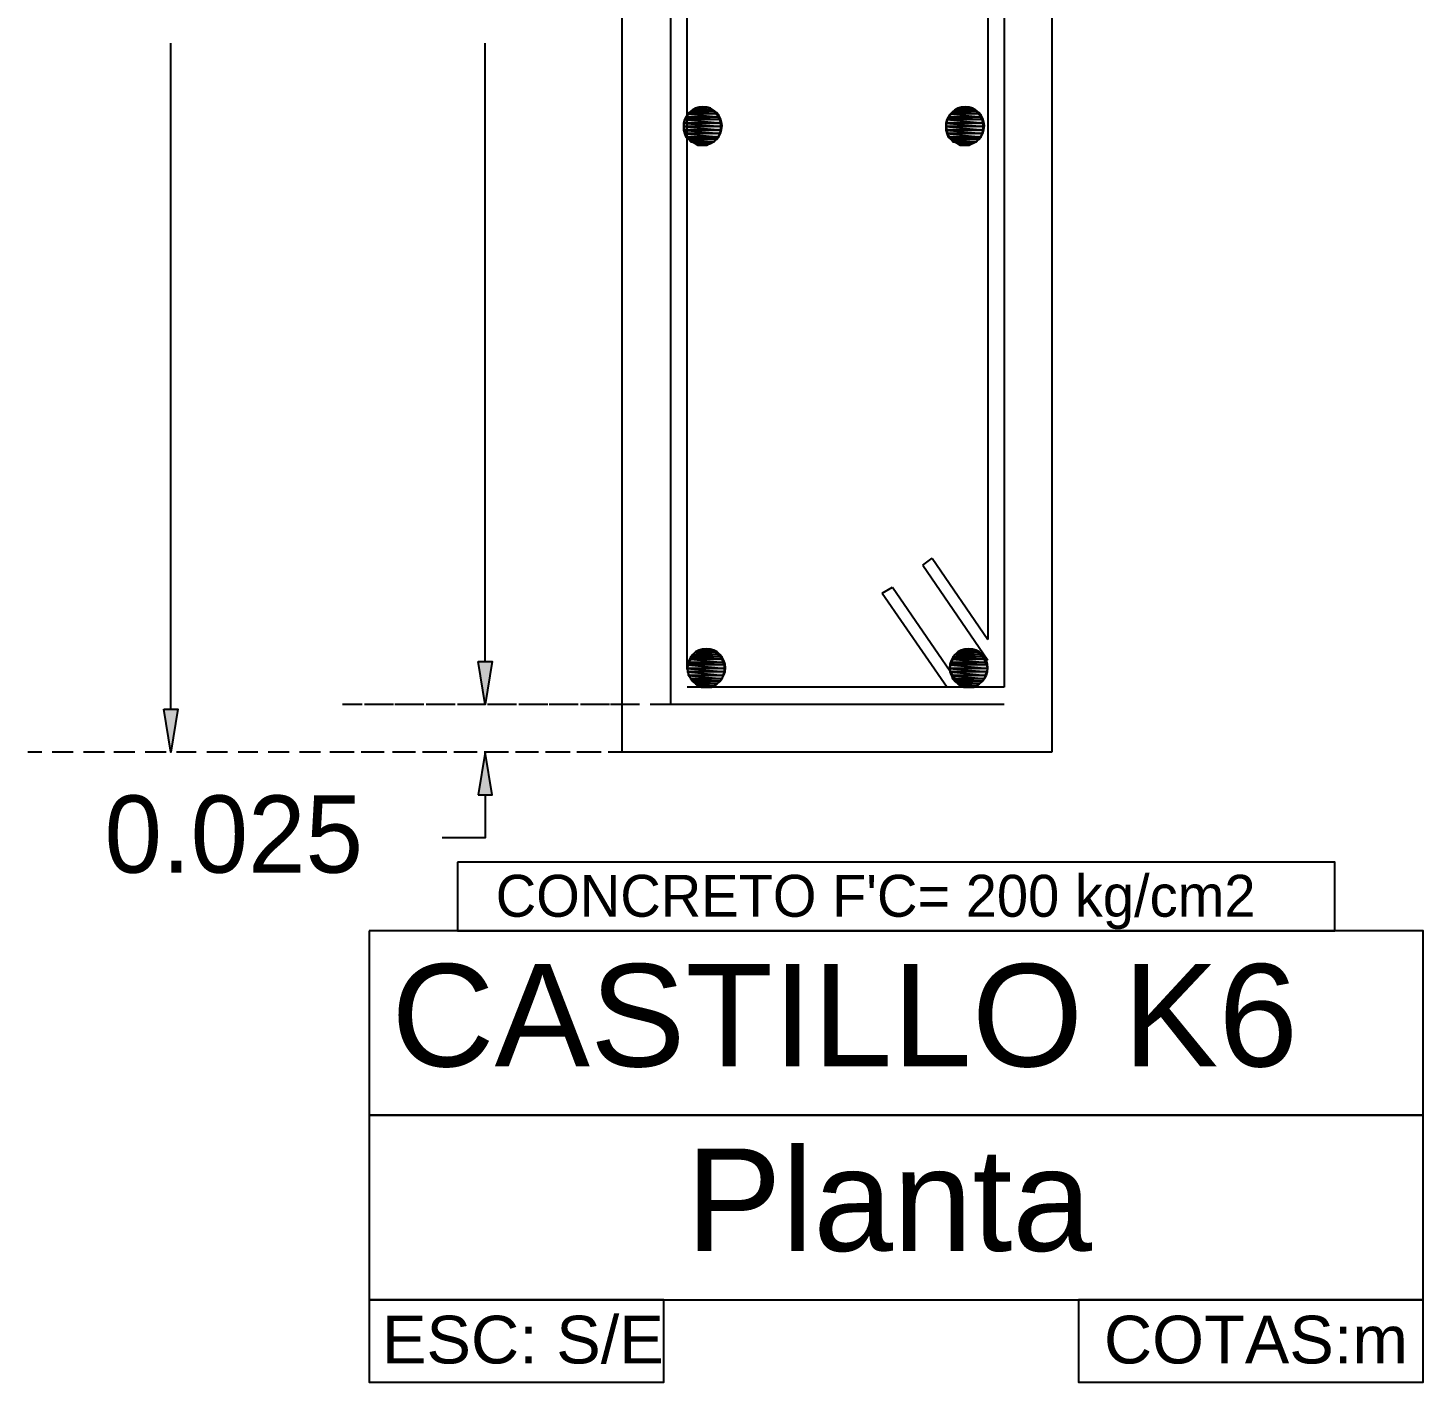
# Model space of a CAD drawing. Header units: metres. Extents: x 2.9 to 42.8, y 1.7 to 28.7.
# Drawn here: x 30.782 to 32.902, y 9.664 to 11.723 of the extents above; entities that cross this region are included whole.
import ezdxf

# ---------------------------------------------------------------- set-up
doc = ezdxf.new("R2010")
doc.units = ezdxf.units.M
for name, color, linetype in [('AZUL', 5, 'Continuous'), ('CIAN', 4, 'Continuous'), ('GRIS', 8, 'Continuous'), ('RELLENO_GRIS', 8, 'Continuous'), ('RELLENO_ROJO', 1, 'Continuous'), ('ROJO', 1, 'Continuous'), ('TEXTO', 7, 'Continuous')]:
    doc.layers.add(name, color=color, linetype=linetype)
doc.styles.add('ArialMT', font='arial.ttf')

msp = doc.modelspace()

# ---------------------------------------------------------------- hatches: boundary and pattern name
at = {"layer": 'RELLENO_GRIS'}
h = msp.add_hatch(color=256, dxfattribs=at)
h.dxf.hatch_style = 1
h.paths.add_polyline_path([(31.466, 10.7597), (31.4872, 10.7597), (31.4766, 10.6945), (31.466, 10.7597)])
h = msp.add_hatch(color=256, dxfattribs=at)
h.dxf.hatch_style = 1
h.paths.add_polyline_path([(31.466, 10.7597), (31.4872, 10.7597), (31.4766, 10.6945), (31.466, 10.7597)])
h = msp.add_hatch(color=256, dxfattribs=at)
h.dxf.hatch_style = 1
h.paths.add_polyline_path([(30.988, 10.6874), (31.0092, 10.6874), (30.9986, 10.6221), (30.988, 10.6874)])
h = msp.add_hatch(color=256, dxfattribs=at)
h.dxf.hatch_style = 1
h.paths.add_polyline_path([(31.466, 10.5569), (31.4872, 10.5569), (31.4766, 10.6221), (31.466, 10.5569)])
at = {"layer": 'RELLENO_ROJO'}
h = msp.add_hatch(color=256, dxfattribs=at)
h.dxf.hatch_style = 1
h.paths.add_polyline_path([(31.8188, 11.5976), (31.7941, 11.5976), (31.8241, 11.5958), (31.8188, 11.5976)])
h.paths.add_polyline_path([(31.7941, 11.5976), (31.8241, 11.5958), (31.7888, 11.5958), (31.7941, 11.5976)])
h = msp.add_hatch(color=256, dxfattribs=at)
h.dxf.hatch_style = 1
h.paths.add_polyline_path([(31.8135, 11.5993), (31.7994, 11.5993), (31.8188, 11.5976), (31.8135, 11.5993)])
h.paths.add_polyline_path([(31.7994, 11.5993), (31.8188, 11.5976), (31.7941, 11.5976), (31.7994, 11.5993)])
h = msp.add_hatch(color=256, dxfattribs=at)
h.dxf.hatch_style = 1
h.paths.add_polyline_path([(31.8082, 11.6011), (31.8047, 11.6011), (31.8135, 11.5993), (31.8082, 11.6011)])
h.paths.add_polyline_path([(31.8047, 11.6011), (31.8135, 11.5993), (31.7994, 11.5993), (31.8047, 11.6011)])
h = msp.add_hatch(color=256, dxfattribs=at)
h.dxf.hatch_style = 1
h.paths.add_polyline_path([(32.2174, 11.5976), (32.1927, 11.5976), (32.2227, 11.5958), (32.2174, 11.5976)])
h.paths.add_polyline_path([(32.1927, 11.5976), (32.2227, 11.5958), (32.1874, 11.5958), (32.1927, 11.5976)])
h = msp.add_hatch(color=256, dxfattribs=at)
h.dxf.hatch_style = 1
h.paths.add_polyline_path([(32.2121, 11.5993), (32.198, 11.5993), (32.2174, 11.5976), (32.2121, 11.5993)])
h.paths.add_polyline_path([(32.198, 11.5993), (32.2174, 11.5976), (32.1927, 11.5976), (32.198, 11.5993)])
h = msp.add_hatch(color=256, dxfattribs=at)
h.dxf.hatch_style = 1
h.paths.add_polyline_path([(32.2086, 11.6011), (32.2033, 11.6011), (32.2121, 11.5993), (32.2086, 11.6011)])
h.paths.add_polyline_path([(32.2033, 11.6011), (32.2121, 11.5993), (32.198, 11.5993), (32.2033, 11.6011)])
h = msp.add_hatch(color=256, dxfattribs=at)
h.dxf.hatch_style = 1
h.paths.add_polyline_path([(31.8329, 11.5835), (31.78, 11.5835), (31.8347, 11.5782), (31.8329, 11.5835)])
h.paths.add_polyline_path([(31.78, 11.5835), (31.8347, 11.5782), (31.7782, 11.5782), (31.78, 11.5835)])
h = msp.add_hatch(color=256, dxfattribs=at)
h.dxf.hatch_style = 1
h.paths.add_polyline_path([(31.8347, 11.5782), (31.7782, 11.5782), (31.8347, 11.5729), (31.8347, 11.5782)])
h.paths.add_polyline_path([(31.7782, 11.5782), (31.8347, 11.5729), (31.7782, 11.5729), (31.7782, 11.5782)])
h = msp.add_hatch(color=256, dxfattribs=at)
h.dxf.hatch_style = 1
h.paths.add_polyline_path([(31.8311, 11.587), (31.7818, 11.587), (31.8329, 11.5835), (31.8311, 11.587)])
h.paths.add_polyline_path([(31.7818, 11.587), (31.8329, 11.5835), (31.78, 11.5835), (31.7818, 11.587)])
h = msp.add_hatch(color=256, dxfattribs=at)
h.dxf.hatch_style = 1
h.paths.add_polyline_path([(31.8276, 11.5923), (31.7853, 11.5923), (31.8311, 11.587), (31.8276, 11.5923)])
h.paths.add_polyline_path([(31.7853, 11.5923), (31.8311, 11.587), (31.7818, 11.587), (31.7853, 11.5923)])
h = msp.add_hatch(color=256, dxfattribs=at)
h.dxf.hatch_style = 1
h.paths.add_polyline_path([(31.8241, 11.5958), (31.7888, 11.5958), (31.8276, 11.5923), (31.8241, 11.5958)])
h.paths.add_polyline_path([(31.7888, 11.5958), (31.8276, 11.5923), (31.7853, 11.5923), (31.7888, 11.5958)])
h = msp.add_hatch(color=256, dxfattribs=at)
h.dxf.hatch_style = 1
h.paths.add_polyline_path([(32.2315, 11.5835), (32.1786, 11.5835), (32.2333, 11.5782), (32.2315, 11.5835)])
h.paths.add_polyline_path([(32.1786, 11.5835), (32.2333, 11.5782), (32.1769, 11.5782), (32.1786, 11.5835)])
h = msp.add_hatch(color=256, dxfattribs=at)
h.dxf.hatch_style = 1
h.paths.add_polyline_path([(32.2333, 11.5782), (32.1769, 11.5782), (32.2333, 11.5729), (32.2333, 11.5782)])
h.paths.add_polyline_path([(32.1769, 11.5782), (32.2333, 11.5729), (32.1769, 11.5729), (32.1769, 11.5782)])
h = msp.add_hatch(color=256, dxfattribs=at)
h.dxf.hatch_style = 1
h.paths.add_polyline_path([(32.2298, 11.587), (32.1804, 11.587), (32.2315, 11.5835), (32.2298, 11.587)])
h.paths.add_polyline_path([(32.1804, 11.587), (32.2315, 11.5835), (32.1786, 11.5835), (32.1804, 11.587)])
h = msp.add_hatch(color=256, dxfattribs=at)
h.dxf.hatch_style = 1
h.paths.add_polyline_path([(32.2262, 11.5923), (32.1839, 11.5923), (32.2298, 11.587), (32.2262, 11.5923)])
h.paths.add_polyline_path([(32.1839, 11.5923), (32.2298, 11.587), (32.1804, 11.587), (32.1839, 11.5923)])
h = msp.add_hatch(color=256, dxfattribs=at)
h.dxf.hatch_style = 1
h.paths.add_polyline_path([(32.2227, 11.5958), (32.1874, 11.5958), (32.2262, 11.5923), (32.2227, 11.5958)])
h.paths.add_polyline_path([(32.1874, 11.5958), (32.2262, 11.5923), (32.1839, 11.5923), (32.1874, 11.5958)])
h = msp.add_hatch(color=256, dxfattribs=at)
h.dxf.hatch_style = 1
h.paths.add_polyline_path([(31.8347, 11.5729), (31.7782, 11.5729), (31.8347, 11.5676), (31.8347, 11.5729)])
h.paths.add_polyline_path([(31.7782, 11.5729), (31.8347, 11.5676), (31.7782, 11.5676), (31.7782, 11.5729)])
h = msp.add_hatch(color=256, dxfattribs=at)
h.dxf.hatch_style = 1
h.paths.add_polyline_path([(31.8347, 11.5676), (31.7782, 11.5676), (31.8329, 11.5623), (31.8347, 11.5676)])
h.paths.add_polyline_path([(31.7782, 11.5676), (31.8329, 11.5623), (31.78, 11.5623), (31.7782, 11.5676)])
h = msp.add_hatch(color=256, dxfattribs=at)
h.dxf.hatch_style = 1
h.paths.add_polyline_path([(31.8329, 11.5623), (31.78, 11.5623), (31.8311, 11.557), (31.8329, 11.5623)])
h.paths.add_polyline_path([(31.78, 11.5623), (31.8311, 11.557), (31.7818, 11.557), (31.78, 11.5623)])
h = msp.add_hatch(color=256, dxfattribs=at)
h.dxf.hatch_style = 1
h.paths.add_polyline_path([(31.8311, 11.557), (31.7818, 11.557), (31.8276, 11.5535), (31.8311, 11.557)])
h.paths.add_polyline_path([(31.7818, 11.557), (31.8276, 11.5535), (31.7853, 11.5535), (31.7818, 11.557)])
h = msp.add_hatch(color=256, dxfattribs=at)
h.dxf.hatch_style = 1
h.paths.add_polyline_path([(32.2333, 11.5729), (32.1769, 11.5729), (32.2333, 11.5676), (32.2333, 11.5729)])
h.paths.add_polyline_path([(32.1769, 11.5729), (32.2333, 11.5676), (32.1769, 11.5676), (32.1769, 11.5729)])
h = msp.add_hatch(color=256, dxfattribs=at)
h.dxf.hatch_style = 1
h.paths.add_polyline_path([(32.2333, 11.5676), (32.1769, 11.5676), (32.2315, 11.5623), (32.2333, 11.5676)])
h.paths.add_polyline_path([(32.1769, 11.5676), (32.2315, 11.5623), (32.1786, 11.5623), (32.1769, 11.5676)])
h = msp.add_hatch(color=256, dxfattribs=at)
h.dxf.hatch_style = 1
h.paths.add_polyline_path([(32.2315, 11.5623), (32.1786, 11.5623), (32.2298, 11.557), (32.2315, 11.5623)])
h.paths.add_polyline_path([(32.1786, 11.5623), (32.2298, 11.557), (32.1804, 11.557), (32.1786, 11.5623)])
h = msp.add_hatch(color=256, dxfattribs=at)
h.dxf.hatch_style = 1
h.paths.add_polyline_path([(32.2298, 11.557), (32.1804, 11.557), (32.2262, 11.5535), (32.2298, 11.557)])
h.paths.add_polyline_path([(32.1804, 11.557), (32.2262, 11.5535), (32.1839, 11.5535), (32.1804, 11.557)])
h = msp.add_hatch(color=256, dxfattribs=at)
h.dxf.hatch_style = 1
h.paths.add_polyline_path([(31.8276, 11.5535), (31.7853, 11.5535), (31.8241, 11.5499), (31.8276, 11.5535)])
h.paths.add_polyline_path([(31.7853, 11.5535), (31.8241, 11.5499), (31.7888, 11.5499), (31.7853, 11.5535)])
h = msp.add_hatch(color=256, dxfattribs=at)
h.dxf.hatch_style = 1
h.paths.add_polyline_path([(31.8241, 11.5499), (31.7888, 11.5499), (31.8188, 11.5482), (31.8241, 11.5499)])
h.paths.add_polyline_path([(31.7888, 11.5499), (31.8188, 11.5482), (31.7941, 11.5482), (31.7888, 11.5499)])
h = msp.add_hatch(color=256, dxfattribs=at)
h.dxf.hatch_style = 1
h.paths.add_polyline_path([(31.8188, 11.5482), (31.7941, 11.5482), (31.8135, 11.5447), (31.8188, 11.5482)])
h.paths.add_polyline_path([(31.7941, 11.5482), (31.8135, 11.5447), (31.7994, 11.5447), (31.7941, 11.5482)])
h = msp.add_hatch(color=256, dxfattribs=at)
h.dxf.hatch_style = 1
h.paths.add_polyline_path([(31.8135, 11.5447), (31.7994, 11.5447), (31.8082, 11.5447), (31.8135, 11.5447)])
h.paths.add_polyline_path([(31.7994, 11.5447), (31.8082, 11.5447), (31.8047, 11.5447), (31.7994, 11.5447)])
h = msp.add_hatch(color=256, dxfattribs=at)
h.dxf.hatch_style = 1
h.paths.add_polyline_path([(32.2262, 11.5535), (32.1839, 11.5535), (32.2227, 11.5499), (32.2262, 11.5535)])
h.paths.add_polyline_path([(32.1839, 11.5535), (32.2227, 11.5499), (32.1874, 11.5499), (32.1839, 11.5535)])
h = msp.add_hatch(color=256, dxfattribs=at)
h.dxf.hatch_style = 1
h.paths.add_polyline_path([(32.2227, 11.5499), (32.1874, 11.5499), (32.2174, 11.5482), (32.2227, 11.5499)])
h.paths.add_polyline_path([(32.1874, 11.5499), (32.2174, 11.5482), (32.1927, 11.5482), (32.1874, 11.5499)])
h = msp.add_hatch(color=256, dxfattribs=at)
h.dxf.hatch_style = 1
h.paths.add_polyline_path([(32.2174, 11.5482), (32.1927, 11.5482), (32.2121, 11.5447), (32.2174, 11.5482)])
h.paths.add_polyline_path([(32.1927, 11.5482), (32.2121, 11.5447), (32.198, 11.5447), (32.1927, 11.5482)])
h = msp.add_hatch(color=256, dxfattribs=at)
h.dxf.hatch_style = 1
h.paths.add_polyline_path([(32.2121, 11.5447), (32.198, 11.5447), (32.2086, 11.5447), (32.2121, 11.5447)])
h.paths.add_polyline_path([(32.198, 11.5447), (32.2086, 11.5447), (32.2033, 11.5447), (32.198, 11.5447)])
h = msp.add_hatch(color=256, dxfattribs=at)
h.dxf.hatch_style = 1
h.paths.add_polyline_path([(31.8258, 10.7738), (31.7994, 10.7738), (31.8294, 10.7703), (31.8258, 10.7738)])
h.paths.add_polyline_path([(31.7994, 10.7738), (31.8294, 10.7703), (31.7959, 10.7703), (31.7994, 10.7738)])
h = msp.add_hatch(color=256, dxfattribs=at)
h.dxf.hatch_style = 1
h.paths.add_polyline_path([(31.8206, 10.7756), (31.8047, 10.7756), (31.8258, 10.7738), (31.8206, 10.7756)])
h.paths.add_polyline_path([(31.8047, 10.7756), (31.8258, 10.7738), (31.7994, 10.7738), (31.8047, 10.7756)])
h = msp.add_hatch(color=256, dxfattribs=at)
h.dxf.hatch_style = 1
h.paths.add_polyline_path([(31.8153, 10.7774), (31.81, 10.7774), (31.8206, 10.7756), (31.8153, 10.7774)])
h.paths.add_polyline_path([(31.81, 10.7774), (31.8206, 10.7756), (31.8047, 10.7756), (31.81, 10.7774)])
h = msp.add_hatch(color=256, dxfattribs=at)
h.dxf.hatch_style = 1
h.paths.add_polyline_path([(32.2245, 10.7738), (32.198, 10.7738), (32.228, 10.7703), (32.2245, 10.7738)])
h.paths.add_polyline_path([(32.198, 10.7738), (32.228, 10.7703), (32.1945, 10.7703), (32.198, 10.7738)])
h = msp.add_hatch(color=256, dxfattribs=at)
h.dxf.hatch_style = 1
h.paths.add_polyline_path([(32.2192, 10.7756), (32.2033, 10.7756), (32.2245, 10.7738), (32.2192, 10.7756)])
h.paths.add_polyline_path([(32.2033, 10.7756), (32.2245, 10.7738), (32.198, 10.7738), (32.2033, 10.7756)])
h = msp.add_hatch(color=256, dxfattribs=at)
h.dxf.hatch_style = 1
h.paths.add_polyline_path([(32.2139, 10.7774), (32.2086, 10.7774), (32.2192, 10.7756), (32.2139, 10.7774)])
h.paths.add_polyline_path([(32.2086, 10.7774), (32.2192, 10.7756), (32.2033, 10.7756), (32.2086, 10.7774)])
h = msp.add_hatch(color=256, dxfattribs=at)
h.dxf.hatch_style = 1
h.paths.add_polyline_path([(31.84, 10.7544), (31.7853, 10.7544), (31.84, 10.7491), (31.84, 10.7544)])
h.paths.add_polyline_path([(31.7853, 10.7544), (31.84, 10.7491), (31.7835, 10.7491), (31.7853, 10.7544)])
h = msp.add_hatch(color=256, dxfattribs=at)
h.dxf.hatch_style = 1
h.paths.add_polyline_path([(31.8364, 10.7632), (31.7888, 10.7632), (31.8382, 10.758), (31.8364, 10.7632)])
h.paths.add_polyline_path([(31.7888, 10.7632), (31.8382, 10.758), (31.7853, 10.758), (31.7888, 10.7632)])
h = msp.add_hatch(color=256, dxfattribs=at)
h.dxf.hatch_style = 1
h.paths.add_polyline_path([(31.8382, 10.758), (31.7853, 10.758), (31.84, 10.7544), (31.8382, 10.758)])
h.paths.add_polyline_path([(31.7853, 10.758), (31.84, 10.7544), (31.7853, 10.7544), (31.7853, 10.758)])
h = msp.add_hatch(color=256, dxfattribs=at)
h.dxf.hatch_style = 1
h.paths.add_polyline_path([(31.8329, 10.7668), (31.7923, 10.7668), (31.8364, 10.7632), (31.8329, 10.7668)])
h.paths.add_polyline_path([(31.7923, 10.7668), (31.8364, 10.7632), (31.7888, 10.7632), (31.7923, 10.7668)])
h = msp.add_hatch(color=256, dxfattribs=at)
h.dxf.hatch_style = 1
h.paths.add_polyline_path([(31.8294, 10.7703), (31.7959, 10.7703), (31.8329, 10.7668), (31.8294, 10.7703)])
h.paths.add_polyline_path([(31.7959, 10.7703), (31.8329, 10.7668), (31.7923, 10.7668), (31.7959, 10.7703)])
h = msp.add_hatch(color=256, dxfattribs=at)
h.dxf.hatch_style = 1
h.paths.add_polyline_path([(32.2386, 10.7544), (32.1839, 10.7544), (32.2404, 10.7491), (32.2386, 10.7544)])
h.paths.add_polyline_path([(32.1839, 10.7544), (32.2404, 10.7491), (32.1822, 10.7491), (32.1839, 10.7544)])
h = msp.add_hatch(color=256, dxfattribs=at)
h.dxf.hatch_style = 1
h.paths.add_polyline_path([(32.2368, 10.758), (32.1857, 10.758), (32.2386, 10.7544), (32.2368, 10.758)])
h.paths.add_polyline_path([(32.1857, 10.758), (32.2386, 10.7544), (32.1839, 10.7544), (32.1857, 10.758)])
h = msp.add_hatch(color=256, dxfattribs=at)
h.dxf.hatch_style = 1
h.paths.add_polyline_path([(32.2351, 10.7632), (32.1874, 10.7632), (32.2368, 10.758), (32.2351, 10.7632)])
h.paths.add_polyline_path([(32.1874, 10.7632), (32.2368, 10.758), (32.1857, 10.758), (32.1874, 10.7632)])
h = msp.add_hatch(color=256, dxfattribs=at)
h.dxf.hatch_style = 1
h.paths.add_polyline_path([(32.2315, 10.7668), (32.191, 10.7668), (32.2351, 10.7632), (32.2315, 10.7668)])
h.paths.add_polyline_path([(32.191, 10.7668), (32.2351, 10.7632), (32.1874, 10.7632), (32.191, 10.7668)])
h = msp.add_hatch(color=256, dxfattribs=at)
h.dxf.hatch_style = 1
h.paths.add_polyline_path([(32.228, 10.7703), (32.1945, 10.7703), (32.2315, 10.7668), (32.228, 10.7703)])
h.paths.add_polyline_path([(32.1945, 10.7703), (32.2315, 10.7668), (32.191, 10.7668), (32.1945, 10.7703)])
h = msp.add_hatch(color=256, dxfattribs=at)
h.dxf.hatch_style = 1
h.paths.add_polyline_path([(31.84, 10.7491), (31.7835, 10.7491), (31.84, 10.7438), (31.84, 10.7491)])
h.paths.add_polyline_path([(31.7835, 10.7491), (31.84, 10.7438), (31.7853, 10.7438), (31.7835, 10.7491)])
h = msp.add_hatch(color=256, dxfattribs=at)
h.dxf.hatch_style = 1
h.paths.add_polyline_path([(31.84, 10.7438), (31.7853, 10.7438), (31.8382, 10.7386), (31.84, 10.7438)])
h.paths.add_polyline_path([(31.7853, 10.7438), (31.8382, 10.7386), (31.7853, 10.7386), (31.7853, 10.7438)])
h = msp.add_hatch(color=256, dxfattribs=at)
h.dxf.hatch_style = 1
h.paths.add_polyline_path([(31.8382, 10.7386), (31.7853, 10.7386), (31.8364, 10.7333), (31.8382, 10.7386)])
h.paths.add_polyline_path([(31.7853, 10.7386), (31.8364, 10.7333), (31.7888, 10.7333), (31.7853, 10.7386)])
h = msp.add_hatch(color=256, dxfattribs=at)
h.dxf.hatch_style = 1
h.paths.add_polyline_path([(31.8364, 10.7333), (31.7888, 10.7333), (31.8329, 10.7297), (31.8364, 10.7333)])
h.paths.add_polyline_path([(31.7888, 10.7333), (31.8329, 10.7297), (31.7923, 10.7297), (31.7888, 10.7333)])
h = msp.add_hatch(color=256, dxfattribs=at)
h.dxf.hatch_style = 1
h.paths.add_polyline_path([(31.8329, 10.7297), (31.7923, 10.7297), (31.8294, 10.7262), (31.8329, 10.7297)])
h.paths.add_polyline_path([(31.7923, 10.7297), (31.8294, 10.7262), (31.7959, 10.7262), (31.7923, 10.7297)])
h = msp.add_hatch(color=256, dxfattribs=at)
h.dxf.hatch_style = 1
h.paths.add_polyline_path([(32.2404, 10.7491), (32.1822, 10.7491), (32.2386, 10.7438), (32.2404, 10.7491)])
h.paths.add_polyline_path([(32.1822, 10.7491), (32.2386, 10.7438), (32.1839, 10.7438), (32.1822, 10.7491)])
h = msp.add_hatch(color=256, dxfattribs=at)
h.dxf.hatch_style = 1
h.paths.add_polyline_path([(32.2386, 10.7438), (32.1839, 10.7438), (32.2368, 10.7386), (32.2386, 10.7438)])
h.paths.add_polyline_path([(32.1839, 10.7438), (32.2368, 10.7386), (32.1857, 10.7386), (32.1839, 10.7438)])
h = msp.add_hatch(color=256, dxfattribs=at)
h.dxf.hatch_style = 1
h.paths.add_polyline_path([(32.2368, 10.7386), (32.1857, 10.7386), (32.2351, 10.7333), (32.2368, 10.7386)])
h.paths.add_polyline_path([(32.1857, 10.7386), (32.2351, 10.7333), (32.1874, 10.7333), (32.1857, 10.7386)])
h = msp.add_hatch(color=256, dxfattribs=at)
h.dxf.hatch_style = 1
h.paths.add_polyline_path([(32.2351, 10.7333), (32.1874, 10.7333), (32.2315, 10.7297), (32.2351, 10.7333)])
h.paths.add_polyline_path([(32.1874, 10.7333), (32.2315, 10.7297), (32.191, 10.7297), (32.1874, 10.7333)])
h = msp.add_hatch(color=256, dxfattribs=at)
h.dxf.hatch_style = 1
h.paths.add_polyline_path([(32.2315, 10.7297), (32.191, 10.7297), (32.228, 10.7262), (32.2315, 10.7297)])
h.paths.add_polyline_path([(32.191, 10.7297), (32.228, 10.7262), (32.1945, 10.7262), (32.191, 10.7297)])
h = msp.add_hatch(color=256, dxfattribs=at)
h.dxf.hatch_style = 1
h.paths.add_polyline_path([(31.8294, 10.7262), (31.7959, 10.7262), (31.8258, 10.7227), (31.8294, 10.7262)])
h.paths.add_polyline_path([(31.7959, 10.7262), (31.8258, 10.7227), (31.7994, 10.7227), (31.7959, 10.7262)])
h = msp.add_hatch(color=256, dxfattribs=at)
h.dxf.hatch_style = 1
h.paths.add_polyline_path([(31.8258, 10.7227), (31.7994, 10.7227), (31.8206, 10.7209), (31.8258, 10.7227)])
h.paths.add_polyline_path([(31.7994, 10.7227), (31.8206, 10.7209), (31.8047, 10.7209), (31.7994, 10.7227)])
h = msp.add_hatch(color=256, dxfattribs=at)
h.dxf.hatch_style = 1
h.paths.add_polyline_path([(31.8206, 10.7209), (31.8047, 10.7209), (31.8153, 10.7209), (31.8206, 10.7209)])
h.paths.add_polyline_path([(31.8047, 10.7209), (31.8153, 10.7209), (31.81, 10.7209), (31.8047, 10.7209)])
h = msp.add_hatch(color=256, dxfattribs=at)
h.dxf.hatch_style = 1
h.paths.add_polyline_path([(32.228, 10.7262), (32.1945, 10.7262), (32.2245, 10.7227), (32.228, 10.7262)])
h.paths.add_polyline_path([(32.1945, 10.7262), (32.2245, 10.7227), (32.198, 10.7227), (32.1945, 10.7262)])
h = msp.add_hatch(color=256, dxfattribs=at)
h.dxf.hatch_style = 1
h.paths.add_polyline_path([(32.2245, 10.7227), (32.198, 10.7227), (32.2192, 10.7209), (32.2245, 10.7227)])
h.paths.add_polyline_path([(32.198, 10.7227), (32.2192, 10.7209), (32.2033, 10.7209), (32.198, 10.7227)])
h = msp.add_hatch(color=256, dxfattribs=at)
h.dxf.hatch_style = 1
h.paths.add_polyline_path([(32.2192, 10.7209), (32.2033, 10.7209), (32.2139, 10.7209), (32.2192, 10.7209)])
h.paths.add_polyline_path([(32.2033, 10.7209), (32.2139, 10.7209), (32.2086, 10.7209), (32.2033, 10.7209)])

# ---------------------------------------------------------------- linework, layer by layer
at = {"layer": 'AZUL', "lineweight": -3}
for points in [[(31.7588, 10.6945), (31.7588, 12.9081)], [(32.2651, 12.9081), (32.2651, 10.7209)], [(31.7835, 10.7491), (31.7835, 12.8817)], [(32.2404, 12.8817), (32.2404, 10.7932)], [(32.1416, 10.9061), (32.1557, 10.9167)], [(32.1416, 10.9061), (32.2404, 10.7615)], [(32.1557, 10.9167), (32.2404, 10.7932)], [(32.0798, 10.8638), (32.0957, 10.8726)], [(32.0798, 10.8638), (32.1786, 10.7209)], [(32.0957, 10.8726), (32.1998, 10.7209)], [(32.2651, 10.7209), (31.7835, 10.7209)], [(32.2651, 10.6945), (31.7588, 10.6945)]]:
    msp.add_lwpolyline(points, dxfattribs=at)
at = {"layer": 'CIAN', "lineweight": -3}
for points in [[(31.6847, 10.6221), (31.6847, 12.9805)], [(32.3374, 12.9805), (32.3374, 10.6221)], [(32.3374, 10.6221), (31.6847, 10.6221)]]:
    msp.add_lwpolyline(points, dxfattribs=at)
for points in [[(31.4343, 10.4546), (31.4343, 10.3505), (32.7678, 10.3505), (32.7678, 10.4546)], [(31.3002, 10.3505), (31.3002, 10.07), (32.9018, 10.07), (32.9018, 10.3505)], [(31.3002, 10.07), (31.3002, 9.7896), (32.9018, 9.7896), (32.9018, 10.07)], [(31.3002, 9.7896), (31.3002, 9.6643), (31.7482, 9.6643), (31.7482, 9.7896)], [(32.3779, 9.7896), (32.3779, 9.6643), (32.9018, 9.6643), (32.9018, 9.7896)]]:
    msp.add_lwpolyline(points, close=True, dxfattribs=at)
at = {"layer": 'GRIS', "lineweight": -3}
for points in [[(30.9986, 10.6874), (30.9986, 11.6999)], [(31.4766, 10.7597), (31.4766, 11.6999)], [(31.4766, 10.7597), (31.4766, 10.825)], [(31.2773, 10.6945), (31.2596, 10.6945)], [(31.2896, 10.6945), (31.2596, 10.6945)], [(31.3231, 10.6945), (31.2932, 10.6945)], [(31.3372, 10.6945), (31.3055, 10.6945)], [(31.3708, 10.6945), (31.339, 10.6945)], [(31.3831, 10.6945), (31.3531, 10.6945)], [(31.4184, 10.6945), (31.3866, 10.6945)], [(31.4307, 10.6945), (31.399, 10.6945)], [(31.4643, 10.6945), (31.4343, 10.6945)], [(31.4766, 10.6945), (31.4466, 10.6945)], [(31.5119, 10.6945), (31.4801, 10.6945)], [(31.5242, 10.6945), (31.4925, 10.6945)], [(31.5577, 10.6945), (31.5278, 10.6945)], [(31.5718, 10.6945), (31.5401, 10.6945)], [(31.6054, 10.6945), (31.5736, 10.6945)], [(31.6177, 10.6945), (31.586, 10.6945)], [(31.653, 10.6945), (31.6212, 10.6945)], [(31.6653, 10.6945), (31.6336, 10.6945)], [(31.6847, 10.6945), (31.6671, 10.6945)], [(31.7112, 10.6945), (31.6812, 10.6945)], [(31.7588, 10.6945), (31.7271, 10.6945)], [(30.8028, 10.6221), (30.7816, 10.6221)], [(30.8504, 10.6221), (30.8187, 10.6221)], [(30.898, 10.6221), (30.8663, 10.6221)], [(30.9439, 10.6221), (30.9122, 10.6221)], [(30.9915, 10.6221), (30.9598, 10.6221)], [(31.0374, 10.6221), (31.0074, 10.6221)], [(31.085, 10.6221), (31.0533, 10.6221)], [(31.1309, 10.6221), (31.1009, 10.6221)], [(31.1785, 10.6221), (31.1468, 10.6221)], [(31.2261, 10.6221), (31.1944, 10.6221)], [(31.272, 10.6221), (31.2402, 10.6221)], [(31.2773, 10.6221), (31.2596, 10.6221)], [(31.3196, 10.6221), (31.2879, 10.6221)], [(31.3231, 10.6221), (31.2932, 10.6221)], [(31.3655, 10.6221), (31.3355, 10.6221)], [(31.3708, 10.6221), (31.339, 10.6221)], [(31.4131, 10.6221), (31.3813, 10.6221)], [(31.4184, 10.6221), (31.3866, 10.6221)], [(31.459, 10.6221), (31.429, 10.6221)], [(31.4643, 10.6221), (31.4343, 10.6221)], [(31.5066, 10.6221), (31.4748, 10.6221)], [(31.5119, 10.6221), (31.4801, 10.6221)], [(31.5542, 10.6221), (31.5225, 10.6221)], [(31.5577, 10.6221), (31.5278, 10.6221)], [(31.6001, 10.6221), (31.5683, 10.6221)], [(31.6054, 10.6221), (31.5736, 10.6221)], [(31.6477, 10.6221), (31.6159, 10.6221)], [(31.653, 10.6221), (31.6212, 10.6221)], [(31.6847, 10.6221), (31.6636, 10.6221)], [(31.6847, 10.6221), (31.6671, 10.6221)], [(31.4766, 10.5569), (31.4766, 10.4916), (31.4113, 10.4916)]]:
    msp.add_lwpolyline(points, dxfattribs=at)
for points in [[(31.466, 10.7597), (31.4872, 10.7597), (31.4766, 10.6945)], [(30.988, 10.6874), (31.0092, 10.6874), (30.9986, 10.6221)], [(31.466, 10.5569), (31.4872, 10.5569), (31.4766, 10.6221)]]:
    msp.add_lwpolyline(points, close=True, dxfattribs=at)
at = {"layer": 'ROJO', "lineweight": -3}
for points in [[(31.8364, 11.5738), (31.8358, 11.5796), (31.8341, 11.5851), (31.8315, 11.59), (31.8279, 11.5943), (31.8236, 11.5979), (31.8187, 11.6006), (31.8132, 11.6023), (31.8073, 11.6029), (31.8015, 11.6023), (31.796, 11.6006), (31.7911, 11.5979), (31.7867, 11.5943), (31.7832, 11.59), (31.7805, 11.5851), (31.7788, 11.5796), (31.7782, 11.5738), (31.7788, 11.5679), (31.7805, 11.5624), (31.7832, 11.5575), (31.7867, 11.5532), (31.7911, 11.5496), (31.796, 11.5469), (31.8015, 11.5452), (31.8073, 11.5447), (31.8132, 11.5452), (31.8187, 11.5469), (31.8236, 11.5496), (31.8279, 11.5532), (31.8315, 11.5575), (31.8341, 11.5624), (31.8358, 11.5679)], [(31.7941, 11.5976), (31.8241, 11.5958), (31.7888, 11.5958)], [(31.7994, 11.5993), (31.8188, 11.5976), (31.7941, 11.5976)], [(31.8188, 11.5976), (31.7941, 11.5976), (31.8241, 11.5958)], [(31.8047, 11.6011), (31.8135, 11.5993), (31.7994, 11.5993)], [(31.8135, 11.5993), (31.7994, 11.5993), (31.8188, 11.5976)], [(31.8082, 11.6011), (31.8047, 11.6011), (31.8135, 11.5993)], [(32.2351, 11.5738), (32.2345, 11.5796), (32.2328, 11.5851), (32.2301, 11.59), (32.2265, 11.5943), (32.2222, 11.5979), (32.2173, 11.6006), (32.2118, 11.6023), (32.206, 11.6029), (32.2001, 11.6023), (32.1946, 11.6006), (32.1897, 11.5979), (32.1854, 11.5943), (32.1818, 11.59), (32.1791, 11.5851), (32.1775, 11.5796), (32.1769, 11.5738), (32.1775, 11.5679), (32.1791, 11.5624), (32.1818, 11.5575), (32.1854, 11.5532), (32.1897, 11.5496), (32.1946, 11.5469), (32.2001, 11.5452), (32.206, 11.5447), (32.2118, 11.5452), (32.2173, 11.5469), (32.2222, 11.5496), (32.2265, 11.5532), (32.2301, 11.5575), (32.2328, 11.5624), (32.2345, 11.5679)], [(32.1927, 11.5976), (32.2227, 11.5958), (32.1874, 11.5958)], [(32.198, 11.5993), (32.2174, 11.5976), (32.1927, 11.5976)], [(32.2174, 11.5976), (32.1927, 11.5976), (32.2227, 11.5958)], [(32.2033, 11.6011), (32.2121, 11.5993), (32.198, 11.5993)], [(32.2121, 11.5993), (32.198, 11.5993), (32.2174, 11.5976)], [(32.2086, 11.6011), (32.2033, 11.6011), (32.2121, 11.5993)], [(31.78, 11.5835), (31.8347, 11.5782), (31.7782, 11.5782)], [(31.8347, 11.5782), (31.7782, 11.5782), (31.8347, 11.5729)], [(31.7782, 11.5782), (31.8347, 11.5729), (31.7782, 11.5729)], [(31.7818, 11.587), (31.8329, 11.5835), (31.78, 11.5835)], [(31.8329, 11.5835), (31.78, 11.5835), (31.8347, 11.5782)], [(31.7853, 11.5923), (31.8311, 11.587), (31.7818, 11.587)], [(31.8311, 11.587), (31.7818, 11.587), (31.8329, 11.5835)], [(31.7888, 11.5958), (31.8276, 11.5923), (31.7853, 11.5923)], [(31.8276, 11.5923), (31.7853, 11.5923), (31.8311, 11.587)], [(31.8241, 11.5958), (31.7888, 11.5958), (31.8276, 11.5923)], [(32.1786, 11.5835), (32.2333, 11.5782), (32.1769, 11.5782)], [(32.2333, 11.5782), (32.1769, 11.5782), (32.2333, 11.5729)], [(32.1769, 11.5782), (32.2333, 11.5729), (32.1769, 11.5729)], [(32.1804, 11.587), (32.2315, 11.5835), (32.1786, 11.5835)], [(32.2315, 11.5835), (32.1786, 11.5835), (32.2333, 11.5782)], [(32.1839, 11.5923), (32.2298, 11.587), (32.1804, 11.587)], [(32.2298, 11.587), (32.1804, 11.587), (32.2315, 11.5835)], [(32.1874, 11.5958), (32.2262, 11.5923), (32.1839, 11.5923)], [(32.2262, 11.5923), (32.1839, 11.5923), (32.2298, 11.587)], [(32.2227, 11.5958), (32.1874, 11.5958), (32.2262, 11.5923)], [(31.8347, 11.5729), (31.7782, 11.5729), (31.8347, 11.5676)], [(31.7782, 11.5729), (31.8347, 11.5676), (31.7782, 11.5676)], [(31.8347, 11.5676), (31.7782, 11.5676), (31.8329, 11.5623)], [(31.7782, 11.5676), (31.8329, 11.5623), (31.78, 11.5623)], [(31.8329, 11.5623), (31.78, 11.5623), (31.8311, 11.557)], [(31.78, 11.5623), (31.8311, 11.557), (31.7818, 11.557)], [(31.8311, 11.557), (31.7818, 11.557), (31.8276, 11.5535)], [(31.7818, 11.557), (31.8276, 11.5535), (31.7853, 11.5535)], [(32.2333, 11.5729), (32.1769, 11.5729), (32.2333, 11.5676)], [(32.1769, 11.5729), (32.2333, 11.5676), (32.1769, 11.5676)], [(32.2333, 11.5676), (32.1769, 11.5676), (32.2315, 11.5623)], [(32.1769, 11.5676), (32.2315, 11.5623), (32.1786, 11.5623)], [(32.2315, 11.5623), (32.1786, 11.5623), (32.2298, 11.557)], [(32.1786, 11.5623), (32.2298, 11.557), (32.1804, 11.557)], [(32.2298, 11.557), (32.1804, 11.557), (32.2262, 11.5535)], [(32.1804, 11.557), (32.2262, 11.5535), (32.1839, 11.5535)], [(31.8276, 11.5535), (31.7853, 11.5535), (31.8241, 11.5499)], [(31.7853, 11.5535), (31.8241, 11.5499), (31.7888, 11.5499)], [(31.8241, 11.5499), (31.7888, 11.5499), (31.8188, 11.5482)], [(31.7888, 11.5499), (31.8188, 11.5482), (31.7941, 11.5482)], [(31.8188, 11.5482), (31.7941, 11.5482), (31.8135, 11.5447)], [(31.7941, 11.5482), (31.8135, 11.5447), (31.7994, 11.5447)], [(31.8135, 11.5447), (31.7994, 11.5447), (31.8082, 11.5447)], [(31.7994, 11.5447), (31.8082, 11.5447), (31.8047, 11.5447)], [(32.2262, 11.5535), (32.1839, 11.5535), (32.2227, 11.5499)], [(32.1839, 11.5535), (32.2227, 11.5499), (32.1874, 11.5499)], [(32.2227, 11.5499), (32.1874, 11.5499), (32.2174, 11.5482)], [(32.1874, 11.5499), (32.2174, 11.5482), (32.1927, 11.5482)], [(32.2174, 11.5482), (32.1927, 11.5482), (32.2121, 11.5447)], [(32.1927, 11.5482), (32.2121, 11.5447), (32.198, 11.5447)], [(32.2121, 11.5447), (32.198, 11.5447), (32.2086, 11.5447)], [(32.198, 11.5447), (32.2086, 11.5447), (32.2033, 11.5447)], [(31.8417, 10.75), (31.8411, 10.7559), (31.8394, 10.7613), (31.8368, 10.7663), (31.8332, 10.7706), (31.8289, 10.7742), (31.8239, 10.7768), (31.8185, 10.7785), (31.8126, 10.7791), (31.8068, 10.7785), (31.8013, 10.7768), (31.7963, 10.7742), (31.792, 10.7706), (31.7885, 10.7663), (31.7858, 10.7613), (31.7841, 10.7559), (31.7835, 10.75), (31.7841, 10.7442), (31.7858, 10.7387), (31.7885, 10.7337), (31.792, 10.7294), (31.7963, 10.7259), (31.8013, 10.7232), (31.8068, 10.7215), (31.8126, 10.7209), (31.8185, 10.7215), (31.8239, 10.7232), (31.8289, 10.7259), (31.8332, 10.7294), (31.8368, 10.7337), (31.8394, 10.7387), (31.8411, 10.7442)], [(31.7994, 10.7738), (31.8294, 10.7703), (31.7959, 10.7703)], [(31.8047, 10.7756), (31.8258, 10.7738), (31.7994, 10.7738)], [(31.8258, 10.7738), (31.7994, 10.7738), (31.8294, 10.7703)], [(31.81, 10.7774), (31.8206, 10.7756), (31.8047, 10.7756)], [(31.8206, 10.7756), (31.8047, 10.7756), (31.8258, 10.7738)], [(31.8153, 10.7774), (31.81, 10.7774), (31.8206, 10.7756)], [(32.2404, 10.75), (32.2398, 10.7559), (32.2381, 10.7613), (32.2354, 10.7663), (32.2318, 10.7706), (32.2275, 10.7742), (32.2226, 10.7768), (32.2171, 10.7785), (32.2113, 10.7791), (32.2054, 10.7785), (32.1999, 10.7768), (32.195, 10.7742), (32.1907, 10.7706), (32.1871, 10.7663), (32.1844, 10.7613), (32.1827, 10.7559), (32.1822, 10.75), (32.1827, 10.7442), (32.1844, 10.7387), (32.1871, 10.7337), (32.1907, 10.7294), (32.195, 10.7259), (32.1999, 10.7232), (32.2054, 10.7215), (32.2113, 10.7209), (32.2171, 10.7215), (32.2226, 10.7232), (32.2275, 10.7259), (32.2318, 10.7294), (32.2354, 10.7337), (32.2381, 10.7387), (32.2398, 10.7442)], [(32.198, 10.7738), (32.228, 10.7703), (32.1945, 10.7703)], [(32.2033, 10.7756), (32.2245, 10.7738), (32.198, 10.7738)], [(32.2245, 10.7738), (32.198, 10.7738), (32.228, 10.7703)], [(32.2086, 10.7774), (32.2192, 10.7756), (32.2033, 10.7756)], [(32.2192, 10.7756), (32.2033, 10.7756), (32.2245, 10.7738)], [(32.2139, 10.7774), (32.2086, 10.7774), (32.2192, 10.7756)], [(31.7853, 10.7544), (31.84, 10.7491), (31.7835, 10.7491)], [(31.7888, 10.7632), (31.8382, 10.758), (31.7853, 10.758)], [(31.8382, 10.758), (31.7853, 10.758), (31.84, 10.7544)], [(31.7853, 10.758), (31.84, 10.7544), (31.7853, 10.7544)], [(31.84, 10.7544), (31.7853, 10.7544), (31.84, 10.7491)], [(31.7923, 10.7668), (31.8364, 10.7632), (31.7888, 10.7632)], [(31.8364, 10.7632), (31.7888, 10.7632), (31.8382, 10.758)], [(31.7959, 10.7703), (31.8329, 10.7668), (31.7923, 10.7668)], [(31.8329, 10.7668), (31.7923, 10.7668), (31.8364, 10.7632)], [(31.8294, 10.7703), (31.7959, 10.7703), (31.8329, 10.7668)], [(32.1839, 10.7544), (32.2404, 10.7491), (32.1822, 10.7491)], [(32.1857, 10.758), (32.2386, 10.7544), (32.1839, 10.7544)], [(32.2386, 10.7544), (32.1839, 10.7544), (32.2404, 10.7491)], [(32.1874, 10.7632), (32.2368, 10.758), (32.1857, 10.758)], [(32.2368, 10.758), (32.1857, 10.758), (32.2386, 10.7544)], [(32.191, 10.7668), (32.2351, 10.7632), (32.1874, 10.7632)], [(32.2351, 10.7632), (32.1874, 10.7632), (32.2368, 10.758)], [(32.1945, 10.7703), (32.2315, 10.7668), (32.191, 10.7668)], [(32.2315, 10.7668), (32.191, 10.7668), (32.2351, 10.7632)], [(32.228, 10.7703), (32.1945, 10.7703), (32.2315, 10.7668)], [(31.84, 10.7491), (31.7835, 10.7491), (31.84, 10.7438)], [(31.7835, 10.7491), (31.84, 10.7438), (31.7853, 10.7438)], [(31.84, 10.7438), (31.7853, 10.7438), (31.8382, 10.7386)], [(31.7853, 10.7438), (31.8382, 10.7386), (31.7853, 10.7386)], [(31.8382, 10.7386), (31.7853, 10.7386), (31.8364, 10.7333)], [(31.7853, 10.7386), (31.8364, 10.7333), (31.7888, 10.7333)], [(31.8364, 10.7333), (31.7888, 10.7333), (31.8329, 10.7297)], [(31.7888, 10.7333), (31.8329, 10.7297), (31.7923, 10.7297)], [(31.8329, 10.7297), (31.7923, 10.7297), (31.8294, 10.7262)], [(31.7923, 10.7297), (31.8294, 10.7262), (31.7959, 10.7262)], [(32.2404, 10.7491), (32.1822, 10.7491), (32.2386, 10.7438)], [(32.1822, 10.7491), (32.2386, 10.7438), (32.1839, 10.7438)], [(32.2386, 10.7438), (32.1839, 10.7438), (32.2368, 10.7386)], [(32.1839, 10.7438), (32.2368, 10.7386), (32.1857, 10.7386)], [(32.2368, 10.7386), (32.1857, 10.7386), (32.2351, 10.7333)], [(32.1857, 10.7386), (32.2351, 10.7333), (32.1874, 10.7333)], [(32.2351, 10.7333), (32.1874, 10.7333), (32.2315, 10.7297)], [(32.1874, 10.7333), (32.2315, 10.7297), (32.191, 10.7297)], [(32.2315, 10.7297), (32.191, 10.7297), (32.228, 10.7262)], [(32.191, 10.7297), (32.228, 10.7262), (32.1945, 10.7262)], [(31.8294, 10.7262), (31.7959, 10.7262), (31.8258, 10.7227)], [(31.7959, 10.7262), (31.8258, 10.7227), (31.7994, 10.7227)], [(31.8258, 10.7227), (31.7994, 10.7227), (31.8206, 10.7209)], [(31.7994, 10.7227), (31.8206, 10.7209), (31.8047, 10.7209)], [(31.8206, 10.7209), (31.8047, 10.7209), (31.8153, 10.7209)], [(31.8047, 10.7209), (31.8153, 10.7209), (31.81, 10.7209)], [(32.228, 10.7262), (32.1945, 10.7262), (32.2245, 10.7227)], [(32.1945, 10.7262), (32.2245, 10.7227), (32.198, 10.7227)], [(32.2245, 10.7227), (32.198, 10.7227), (32.2192, 10.7209)], [(32.198, 10.7227), (32.2192, 10.7209), (32.2033, 10.7209)], [(32.2192, 10.7209), (32.2033, 10.7209), (32.2139, 10.7209)], [(32.2033, 10.7209), (32.2139, 10.7209), (32.2086, 10.7209)]]:
    msp.add_lwpolyline(points, close=True, dxfattribs=at)

# ---------------------------------------------------------------- texts
at = {"layer": 'TEXTO', "color": 3, "true_color": 0x00ff00}
msp.add_text('0.025', height=0.1174, dxfattribs=at).set_placement((30.898, 10.4387))
at = {"layer": 'TEXTO', "color": 18, "true_color": 0x000000}
msp.add_text("CONCRETO F'C= 200 kg/cm2", height=0.0637, dxfattribs=at).set_placement((31.4925, 10.3717))
at = {"layer": 'TEXTO', "color": 18, "true_color": 0x000000, "style": 'ArialMT'}
for s, height, p in [('CASTILLO K6', 0.1557, (31.3337, 10.1441)), ('Planta', 0.1557, (31.7818, 9.8637)), ('ESC: S/E', 0.0726, (31.3196, 9.6926)), ('COTAS:m', 0.0726, (32.4168, 9.6926))]:
    msp.add_text(s, height=height, dxfattribs=at).set_placement(p)

doc.saveas('drawing.dxf')
